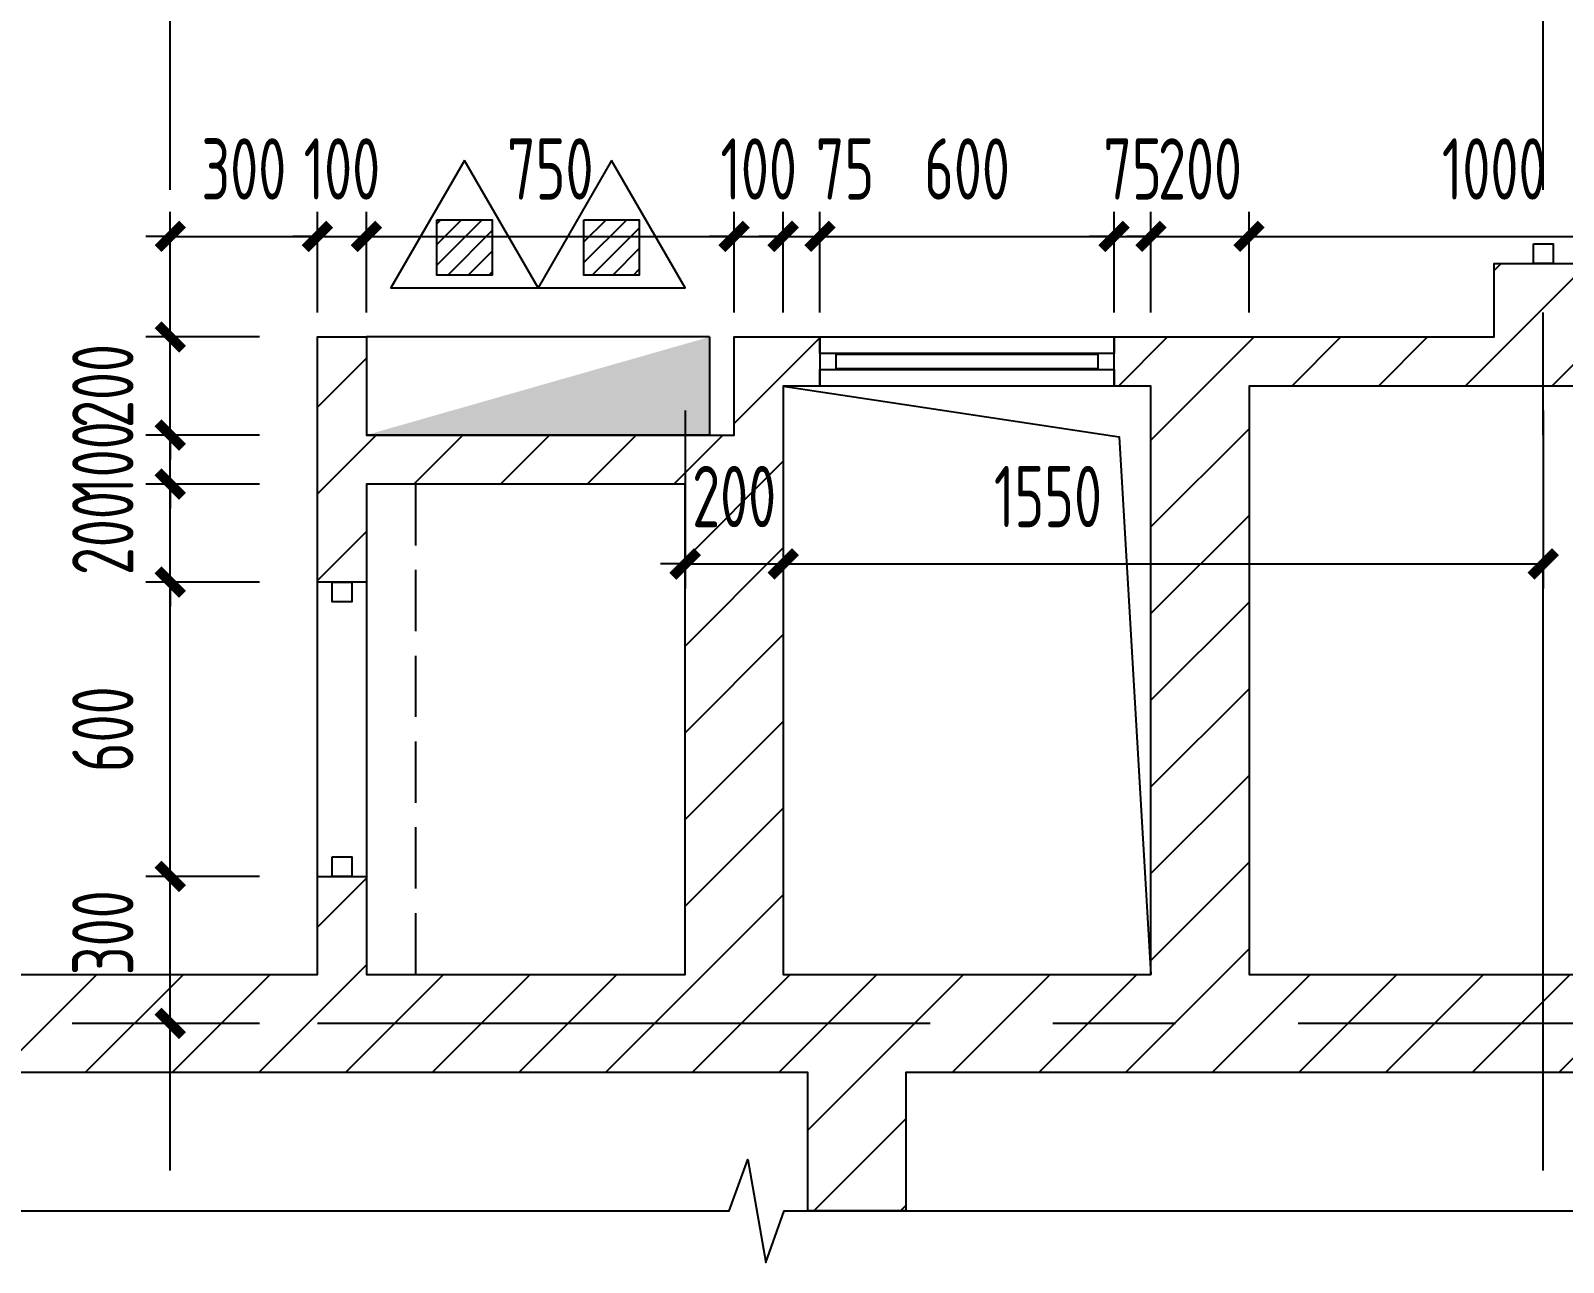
# Model space of a CAD drawing. Extents: x -678900 to 2378000, y 0 to 1840591.
# Drawn here: x -174065 to -170939, y 688420 to 690932 of the extents above; entities that cross this region are included whole.
import ezdxf

# ---------------------------------------------------------------- set-up
doc = ezdxf.new("R2010")
doc.units = 0
doc.header["$LTSCALE"] = 1000
doc.header["$MEASUREMENT"] = 0
doc.header["$PDMODE"] = 1
doc.linetypes.add('CENTER', pattern=[2, 1.25, -0.25, 0.25, -0.25])
doc.linetypes.add('DASH', pattern=[0.35, 0.25, -0.1])
doc.layers.get('0').update_dxf_attribs({"linetype": 'CONTINUOUS'})
doc.layers.get('DEFPOINTS').update_dxf_attribs({"color": 8, "linetype": 'CONTINUOUS'})
for name, color, linetype in [('AD-AXIS-AXIS', 1, 'CENTER'), ('AD-DIMS-INSD', 73, 'CONTINUOUS'), ('AD-INDX', 43, 'CONTINUOUS'), ('AE-FLOR', 151, 'CONTINUOUS'), ('AE-WALL', 255, 'CONTINUOUS'), ('AE-WALL-HACH', 15, 'CONTINUOUS'), ('AE-WIND', 11, 'CONTINUOUS'), ('C-XREF-INT', 7, 'CONTINUOUS'), ('PX-T6-01-BZC-LG$0$P-Exsh', 31, 'CONTINUOUS'), ('PX-T6-01-BZC-LG$0$P-Hydt-Boxx', 221, 'CONTINUOUS')]:
    doc.layers.add(name, color=color, linetype=linetype)
doc.layers.add('DEFPOINTS-1', color=251, linetype='CONTINUOUS', plot=False)
doc.layers.add('PX-T6-01-BZC-LG$0$P-Exsh-FHBX', color=31, linetype='CONTINUOUS', lineweight=18)
doc.styles.add('TH-STYLE3', font='TSSDENG', dxfattribs={"width": 0.7, "bigfont": 'TSSDCHN'})
doc.dimstyles.new('TH-DIM50', dxfattribs={"dimscale": 50, "dimtxt": 2.5, "dimasz": 1, "dimexe": 1, "dimexo": 1, "dimgap": 1.5, "dimtad": 1, "dimdec": 0, "dimdsep": 46, "dimtxsty": 'TH-STYLE3', "dimblk1": 'ARCHTICK', "dimblk2": 'ARCHTICK', "dimsah": 1, "dimcen": -1, "dimclrd": 256, "dimclre": 256, "dimclrt": 256, "dimazin": 0, "dimtfac": 1, "dimtdec": 0, "dimtix": 1, "dimtmove": 2, "dimatfit": 0, "dimldrblk": 'ARCHTICK', "dimfxl": 0, "dimtolj": 1, "dimtzin": 0, "dimlwd": -1, "dimlwe": -1, "dimarcsym": 0})

# ---------------------------------------------------------------- blocks, each defined once
blk = doc.blocks.new('DXMX_Viewblock_456519100913391591222')
at = {"layer": 'AE-WALL-HACH'}
h = blk.add_hatch(dxfattribs=at)
h.set_pattern_fill('普通砖', color=26, scale=50, style=0)
h.set_pattern_definition([(45, (0, 89.76), (-88.3884, 88.3884), [])])
h.paths.add_polyline_path([(13750, 7700), (13200, 7700), (13200, 7900), (13750, 7900), (13750, 10100), (11600, 10100), (11600, 7900), (12100, 7900), (12100, 7700), (11600, 7700), (11600, 7600), (11400, 7600), (11400, 7700), (9950, 7700), (9950, 7900), (10050, 7900), (10050, 8600), (11400, 8600), (11400, 13200), (8800, 13200), (8800, 7900), (8900, 7900), (8900, 7700), (8100, 7700), (8100, 7900), (8600, 7900), (8600, 10100), (6450, 10100), (6450, 7900), (7000, 7900), (7000, 7700), (6450, 7700), (6450, 6500), (6250, 6500), (6250, 8850), (6112.8, 8850), (6112.8, 8950), (6250, 8950), (6250, 10600), (6112.8, 10600), (6112.8, 10800), (6450, 10800), (6450, 10300), (8600, 10300), (8600, 13400), (11600, 13400), (11600, 10300), (13750, 10300), (13750, 10800), (14115.5, 10800), (14115.5, 10600), (13950, 10600), (13950, 8950), (14115.5, 8950), (14115.5, 8850), (13950, 8850), (13950, 6500), (13750, 6500)], flags=0)
h.paths.add_polyline_path([(11400, 7900), (11400, 8500), (10150, 8500), (10150, 7900)], flags=0)
h.paths.add_polyline_path([(7000, 4900), (6250, 4900), (6250, 5400), (6450, 5400), (6450, 5100), (9000, 5100), (9000, 5300), (9100, 5300), (9100, 5100), (9750, 5100), (9750, 6100), (9100, 6100), (9100, 5900), (9000, 5900), (9000, 6400), (9100, 6400), (9100, 6200), (9850, 6200), (9850, 6400), (10025, 6400), (10025, 6300), (9950, 6300), (9950, 5100), (10700, 5100), (10700, 6300), (10625, 6300), (10625, 6400), (11400, 6400), (11400, 6550), (11600, 6550), (11600, 6400), (12000, 6400), (12000, 5800), (11900, 5800), (11900, 6300), (10900, 6300), (10900, 5100), (11900, 5100), (11900, 5200), (12000, 5200), (12000, 5100), (13750, 5100), (13750, 5400), (13950, 5400), (13950, 4900), (13200, 4900), (13200, 4617.8), (13100, 4617.8), (13100, 4900), (10200, 4900), (10200, 4617.8), (10000, 4617.8), (10000, 4900), (7100, 4900), (7100, 4617.8), (7000, 4617.8)], flags=0)
at = {"layer": 'AE-WALL', "ltscale": 0.3, "flags": 128}
for points in [[(6450, 5100), (9000, 5100), (9000, 5300), (9100, 5300), (9100, 5100), (9750, 5100), (9750, 6100), (9100, 6100), (9100, 5900), (9000, 5900), (9000, 6400), (9100, 6400), (9100, 6200), (9850, 6200), (9850, 6400), (10025, 6400), (10025, 6300), (9950, 6300), (9950, 5100), (10700, 5100), (10700, 6300), (10625, 6300), (10625, 6400), (11400, 6400), (11400, 6550), (11600, 6550)], [(11900, 6300), (10900, 6300), (10900, 5100), (11900, 5100)], [(13100, 4900), (10200, 4900), (10200, 4617.8), (10000, 4617.8), (10000, 4900), (7100, 4900)]]:
    blk.add_lwpolyline(points, dxfattribs=at)
at = {"layer": 'AE-WIND', "ltscale": 0.3, "flags": 128}
for points in [[(10025, 6400), (10625, 6400), (10625, 6366), (10025, 6366), (10025, 6400)], [(10058, 6365), (10592, 6365), (10592, 6335), (10058, 6335), (10058, 6365)], [(10025, 6334), (10625, 6334), (10625, 6300), (10025, 6300), (10025, 6334)]]:
    blk.add_lwpolyline(points, dxfattribs=at)
at = {"layer": 'DEFPOINTS-1', "ltscale": 0.3, "flags": 128}
for points in [[(11480, 6590), (11520, 6590), (11520, 6550), (11480, 6550), (11480, 6590)], [(9030, 5900), (9070, 5900), (9070, 5860), (9030, 5860), (9030, 5900)], [(9030, 5340), (9070, 5340), (9070, 5300), (9030, 5300), (9030, 5340)]]:
    blk.add_lwpolyline(points, dxfattribs=at)
blk = doc.blocks.new('轴网')
at = {"layer": 'AD-AXIS-AXIS'}
for p, q in [((2350, -5500, 0), (2350, 4734.1, 0)), ((5150, -5500, 0), (5150, 4734.1, 0)), ((7900, -5200), (-133.8, -5200))]:
    blk.add_line(p, q, dxfattribs=at)
blk = doc.blocks.new('PX-T6-01-BZC-LG$0$MHQ')
at = {"layer": 'PX-T6-01-BZC-LG$0$P-Exsh', "ltscale": 0.7}
h = blk.add_hatch(dxfattribs=at)
h.set_pattern_fill('ANSI31', color=256, scale=25, style=0)
h.set_pattern_definition([(45, (-160019.23, -42228.324), (-28.0633, 28.0633), [])])
h.paths.add_polyline_path([(-75, 185.2), (75, 185.2), (75, 35.2), (-75, 35.2)])
for points in [[(0, 346.4), (-200, 0), (200, 0)], [(0, 346.4), (-200, 0), (200, 0)], [(0, 346.4), (-200, 0), (200, 0)], [(-75, 185.2), (75, 185.2), (75, 35.2), (-75, 35.2)]]:
    blk.add_lwpolyline(points, close=True, dxfattribs=at)
blk = doc.blocks.new('PX-T6-01-BZC-LG$0$XHS1')
at = {"layer": 'PX-T6-01-BZC-LG$0$P-Hydt-Boxx', "ltscale": 0.7}
for p, q in [((350, 200), (-350, 200)), ((-350, 200), (-350, 0)), ((350, 200), (350, 0)), ((350, 0), (-350, 0))]:
    blk.add_line(p, q, dxfattribs=at)
blk.add_solid([(350, 200), (350, 0), (-350, 0)], dxfattribs=at)
at = {"layer": 'PX-T6-01-BZC-LG$0$P-Exsh-FHBX', "ltscale": 0.7, "xscale": 0.75, "yscale": 0.75, "zscale": 0.75}
for p in [(-150, 300), (150, 300)]:
    blk.add_blockref('PX-T6-01-BZC-LG$0$MHQ', p, dxfattribs=at)
blk = doc.blocks.new('核心筒二维')
at = {"layer": 'PX-T6-01-BZC-LG$0$P-Hydt-Boxx', "ltscale": 0.7}
blk.add_blockref('PX-T6-01-BZC-LG$0$XHS1', (2950, -3800), dxfattribs=at)
blk = doc.blocks.new('_ArchTick')
at = {"color": 0, "linetype": 'ByBlock', "const_width": 0.4}
blk.add_lwpolyline([(-0.5, -0.5), (0.5, 0.5)], dxfattribs=at)
blk = doc.blocks.new('*D167')
at = {"layer": 'AD-DIMS-INSD'}
for p, q in [((-171580.3, 690357), (-171580.3, 690562.2)), ((-170580.3, 690357), (-170580.3, 690562.2)), ((-171580.3, 690512.2), (-170580.3, 690512.2))]:
    blk.add_line(p, q, dxfattribs=at)
at = {"layer": 'DEFPOINTS', "color": 0}
for p in [(-170580.3, 690512.2), (-171580.3, 690307), (-170580.3, 690307)]:
    blk.add_point(p, dxfattribs=at)
at = {"layer": 'AD-DIMS-INSD', "xscale": 50, "yscale": 50, "zscale": 50, "rotation": 180}
blk.add_blockref('_ArchTick', (-171580.3, 690512.2), dxfattribs=at)
at = {"layer": 'AD-DIMS-INSD', "xscale": 50, "yscale": 50, "zscale": 50}
blk.add_blockref('_ArchTick', (-170580.3, 690512.2), dxfattribs=at)
at = {"layer": 'AD-DIMS-INSD', "insert": (-171080.3, 690649.7), "char_height": 125, "attachment_point": 5, "style": 'TH-STYLE3'}
blk.add_mtext('\\A1;1000', dxfattribs=at)
blk = doc.blocks.new('*D168')
at = {"layer": 'AD-DIMS-INSD'}
for p, q in [((-171780.3, 690357), (-171780.3, 690562.2)), ((-171580.3, 690357), (-171580.3, 690562.2)), ((-171780.3, 690512.2), (-171830.3, 690512.2)), ((-171780.3, 690512.2), (-171580.3, 690512.2)), ((-171580.3, 690512.2), (-171530.3, 690512.2))]:
    blk.add_line(p, q, dxfattribs=at)
at = {"layer": 'DEFPOINTS', "color": 0}
for p in [(-171580.3, 690512.2), (-171780.3, 690307), (-171580.3, 690307)]:
    blk.add_point(p, dxfattribs=at)
at = {"layer": 'AD-DIMS-INSD', "xscale": 50, "yscale": 50, "zscale": 50}
blk.add_blockref('_ArchTick', (-171780.3, 690512.2), dxfattribs=at)
at = {"layer": 'AD-DIMS-INSD', "xscale": 50, "yscale": 50, "zscale": 50, "rotation": 180}
blk.add_blockref('_ArchTick', (-171580.3, 690512.2), dxfattribs=at)
at = {"layer": 'AD-DIMS-INSD', "insert": (-171680.3, 690649.7), "char_height": 125, "attachment_point": 5, "style": 'TH-STYLE3'}
blk.add_mtext('\\A1;200', dxfattribs=at)
blk = doc.blocks.new('*D169')
at = {"layer": 'AD-DIMS-INSD'}
for p, q in [((-171855.3, 690357), (-171855.3, 690562.2)), ((-171780.3, 690357), (-171780.3, 690562.2)), ((-171855.3, 690512.2), (-171905.3, 690512.2)), ((-171855.3, 690512.2), (-171780.3, 690512.2)), ((-171780.3, 690512.2), (-171730.3, 690512.2))]:
    blk.add_line(p, q, dxfattribs=at)
at = {"layer": 'DEFPOINTS', "color": 0}
for p in [(-171780.3, 690512.2), (-171855.3, 690307), (-171780.3, 690307)]:
    blk.add_point(p, dxfattribs=at)
at = {"layer": 'AD-DIMS-INSD', "xscale": 50, "yscale": 50, "zscale": 50}
blk.add_blockref('_ArchTick', (-171855.3, 690512.2), dxfattribs=at)
at = {"layer": 'AD-DIMS-INSD', "xscale": 50, "yscale": 50, "zscale": 50, "rotation": 180}
blk.add_blockref('_ArchTick', (-171780.3, 690512.2), dxfattribs=at)
at = {"layer": 'AD-DIMS-INSD', "insert": (-171817.8, 690649.7), "char_height": 125, "attachment_point": 5, "style": 'TH-STYLE3'}
blk.add_mtext('\\A1;75', dxfattribs=at)
blk = doc.blocks.new('*D170')
at = {"layer": 'AD-DIMS-INSD'}
for p, q in [((-172455.3, 690357), (-172455.3, 690562.2)), ((-171855.3, 690357), (-171855.3, 690562.2)), ((-172455.3, 690512.2), (-171855.3, 690512.2))]:
    blk.add_line(p, q, dxfattribs=at)
at = {"layer": 'DEFPOINTS', "color": 0}
for p in [(-171855.3, 690512.2), (-172455.3, 690307), (-171855.3, 690307)]:
    blk.add_point(p, dxfattribs=at)
at = {"layer": 'AD-DIMS-INSD', "xscale": 50, "yscale": 50, "zscale": 50, "rotation": 180}
blk.add_blockref('_ArchTick', (-172455.3, 690512.2), dxfattribs=at)
at = {"layer": 'AD-DIMS-INSD', "xscale": 50, "yscale": 50, "zscale": 50}
blk.add_blockref('_ArchTick', (-171855.3, 690512.2), dxfattribs=at)
at = {"layer": 'AD-DIMS-INSD', "insert": (-172155.3, 690649.7), "char_height": 125, "attachment_point": 5, "style": 'TH-STYLE3'}
blk.add_mtext('\\A1;600', dxfattribs=at)
blk = doc.blocks.new('*D171')
at = {"layer": 'AD-DIMS-INSD'}
for p, q in [((-172530.3, 690357), (-172530.3, 690562.2)), ((-172455.3, 690357), (-172455.3, 690562.2)), ((-172530.3, 690512.2), (-172580.3, 690512.2)), ((-172530.3, 690512.2), (-172455.3, 690512.2)), ((-172455.3, 690512.2), (-172405.3, 690512.2))]:
    blk.add_line(p, q, dxfattribs=at)
at = {"layer": 'DEFPOINTS', "color": 0}
for p in [(-172455.3, 690512.2), (-172530.3, 690307), (-172455.3, 690307)]:
    blk.add_point(p, dxfattribs=at)
at = {"layer": 'AD-DIMS-INSD', "xscale": 50, "yscale": 50, "zscale": 50}
blk.add_blockref('_ArchTick', (-172530.3, 690512.2), dxfattribs=at)
at = {"layer": 'AD-DIMS-INSD', "xscale": 50, "yscale": 50, "zscale": 50, "rotation": 180}
blk.add_blockref('_ArchTick', (-172455.3, 690512.2), dxfattribs=at)
at = {"layer": 'AD-DIMS-INSD', "insert": (-172404.2, 690649.7), "char_height": 125, "attachment_point": 5, "style": 'TH-STYLE3'}
blk.add_mtext('\\A1;75', dxfattribs=at)
blk = doc.blocks.new('*D178')
at = {"layer": 'AD-DIMS-INSD'}
for p, q in [((-173780.3, 690307), (-173780.3, 690357)), ((-173598.2, 690307), (-173830.3, 690307)), ((-173780.3, 690107), (-173780.3, 690307)), ((-173598.2, 690107), (-173830.3, 690107)), ((-173780.3, 690107), (-173780.3, 690057))]:
    blk.add_line(p, q, dxfattribs=at)
at = {"layer": 'DEFPOINTS', "color": 0}
for p in [(-173780.3, 690307), (-173548.2, 690307), (-173548.2, 690107)]:
    blk.add_point(p, dxfattribs=at)
at = {"layer": 'AD-DIMS-INSD', "xscale": 50, "yscale": 50, "zscale": 50}
for p, rotation in [((-173780.3, 690307), 270), ((-173780.3, 690107), 90)]:
    blk.add_blockref('_ArchTick', p, dxfattribs=dict(at, rotation=rotation))
at = {"layer": 'AD-DIMS-INSD', "insert": (-173917.8, 690207), "char_height": 125, "attachment_point": 5, "rotation": 90, "style": 'TH-STYLE3'}
blk.add_mtext('\\A1;200', dxfattribs=at)
blk = doc.blocks.new('*D179')
at = {"layer": 'AD-DIMS-INSD'}
for p, q in [((-173780.3, 690107), (-173780.3, 690157)), ((-173598.2, 690107), (-173830.3, 690107)), ((-173780.3, 690007), (-173780.3, 690107)), ((-173598.2, 690007), (-173830.3, 690007)), ((-173780.3, 690007), (-173780.3, 689957))]:
    blk.add_line(p, q, dxfattribs=at)
at = {"layer": 'DEFPOINTS', "color": 0}
for p in [(-173780.3, 690107), (-173548.2, 690107), (-173548.2, 690007)]:
    blk.add_point(p, dxfattribs=at)
at = {"layer": 'AD-DIMS-INSD', "xscale": 50, "yscale": 50, "zscale": 50}
for p, rotation in [((-173780.3, 690107), 270), ((-173780.3, 690007), 90)]:
    blk.add_blockref('_ArchTick', p, dxfattribs=dict(at, rotation=rotation))
at = {"layer": 'AD-DIMS-INSD', "insert": (-173917.8, 690057), "char_height": 125, "attachment_point": 5, "rotation": 90, "style": 'TH-STYLE3'}
blk.add_mtext('\\A1;100', dxfattribs=at)
blk = doc.blocks.new('*D180')
at = {"layer": 'AD-DIMS-INSD'}
for p, q in [((-173780.3, 690007), (-173780.3, 690057)), ((-173598.2, 690007), (-173830.3, 690007)), ((-173780.3, 689807), (-173780.3, 690007)), ((-173598.2, 689807), (-173830.3, 689807)), ((-173780.3, 689807), (-173780.3, 689757))]:
    blk.add_line(p, q, dxfattribs=at)
at = {"layer": 'DEFPOINTS', "color": 0}
for p in [(-173780.3, 690007), (-173548.2, 690007), (-173548.2, 689807)]:
    blk.add_point(p, dxfattribs=at)
at = {"layer": 'AD-DIMS-INSD', "xscale": 50, "yscale": 50, "zscale": 50}
for p, rotation in [((-173780.3, 690007), 270), ((-173780.3, 689807), 90)]:
    blk.add_blockref('_ArchTick', p, dxfattribs=dict(at, rotation=rotation))
at = {"layer": 'AD-DIMS-INSD', "insert": (-173917.8, 689907), "char_height": 125, "attachment_point": 5, "rotation": 90, "style": 'TH-STYLE3'}
blk.add_mtext('\\A1;200', dxfattribs=at)
blk = doc.blocks.new('*D181')
at = {"layer": 'AD-DIMS-INSD'}
for p, q in [((-173598.2, 689807), (-173830.3, 689807)), ((-173780.3, 689207), (-173780.3, 689807)), ((-173598.2, 689207), (-173830.3, 689207))]:
    blk.add_line(p, q, dxfattribs=at)
at = {"layer": 'DEFPOINTS', "color": 0}
for p in [(-173780.3, 689807), (-173548.2, 689807), (-173548.2, 689207)]:
    blk.add_point(p, dxfattribs=at)
at = {"layer": 'AD-DIMS-INSD', "xscale": 50, "yscale": 50, "zscale": 50}
for p, rotation in [((-173780.3, 689807), 90), ((-173780.3, 689207), 270)]:
    blk.add_blockref('_ArchTick', p, dxfattribs=dict(at, rotation=rotation))
at = {"layer": 'AD-DIMS-INSD', "insert": (-173917.8, 689507), "char_height": 125, "attachment_point": 5, "rotation": 90, "style": 'TH-STYLE3'}
blk.add_mtext('\\A1;600', dxfattribs=at)
blk = doc.blocks.new('*D182')
at = {"layer": 'AD-DIMS-INSD'}
for p, q in [((-173598.2, 689207), (-173830.3, 689207)), ((-173780.3, 688907), (-173780.3, 689207)), ((-173598.2, 688907), (-173830.3, 688907))]:
    blk.add_line(p, q, dxfattribs=at)
at = {"layer": 'DEFPOINTS', "color": 0}
for p in [(-173780.3, 689207), (-173548.2, 689207), (-173548.2, 688907)]:
    blk.add_point(p, dxfattribs=at)
at = {"layer": 'AD-DIMS-INSD', "xscale": 50, "yscale": 50, "zscale": 50}
for p, rotation in [((-173780.3, 689207), 90), ((-173780.3, 688907), 270)]:
    blk.add_blockref('_ArchTick', p, dxfattribs=dict(at, rotation=rotation))
at = {"layer": 'AD-DIMS-INSD', "insert": (-173917.8, 689092.1), "char_height": 125, "attachment_point": 5, "rotation": 90, "style": 'TH-STYLE3'}
blk.add_mtext('\\A1;300', dxfattribs=at)
blk = doc.blocks.new('*D212')
at = {"layer": 'AD-DIMS-INSD'}
for p, q in [((-173780.3, 690357), (-173780.3, 690562.2)), ((-173480.3, 690357), (-173480.3, 690562.2)), ((-173780.3, 690512.2), (-173830.3, 690512.2)), ((-173780.3, 690512.2), (-173480.3, 690512.2)), ((-173480.3, 690512.2), (-173430.3, 690512.2))]:
    blk.add_line(p, q, dxfattribs=at)
at = {"layer": 'DEFPOINTS', "color": 0}
for p in [(-173480.3, 690512.2), (-173780.3, 690307), (-173480.3, 690307)]:
    blk.add_point(p, dxfattribs=at)
at = {"layer": 'AD-DIMS-INSD', "xscale": 50, "yscale": 50, "zscale": 50}
blk.add_blockref('_ArchTick', (-173780.3, 690512.2), dxfattribs=at)
at = {"layer": 'AD-DIMS-INSD', "xscale": 50, "yscale": 50, "zscale": 50, "rotation": 180}
blk.add_blockref('_ArchTick', (-173480.3, 690512.2), dxfattribs=at)
at = {"layer": 'AD-DIMS-INSD', "insert": (-173630.3, 690649.7), "char_height": 125, "attachment_point": 5, "style": 'TH-STYLE3'}
blk.add_mtext('\\A1;300', dxfattribs=at)
blk = doc.blocks.new('*D208')
at = {"layer": 'AD-DIMS-INSD'}
for p, q in [((-173480.3, 690357), (-173480.3, 690562.2)), ((-173380.3, 690357), (-173380.3, 690562.2)), ((-173480.3, 690512.2), (-173530.3, 690512.2)), ((-173480.3, 690512.2), (-173380.3, 690512.2)), ((-173380.3, 690512.2), (-173330.3, 690512.2))]:
    blk.add_line(p, q, dxfattribs=at)
at = {"layer": 'DEFPOINTS', "color": 0}
for p in [(-173380.3, 690512.2), (-173480.3, 690307), (-173380.3, 690307)]:
    blk.add_point(p, dxfattribs=at)
at = {"layer": 'AD-DIMS-INSD', "xscale": 50, "yscale": 50, "zscale": 50}
blk.add_blockref('_ArchTick', (-173480.3, 690512.2), dxfattribs=at)
at = {"layer": 'AD-DIMS-INSD', "xscale": 50, "yscale": 50, "zscale": 50, "rotation": 180}
blk.add_blockref('_ArchTick', (-173380.3, 690512.2), dxfattribs=at)
at = {"layer": 'AD-DIMS-INSD', "insert": (-173430.3, 690649.7), "char_height": 125, "attachment_point": 5, "style": 'TH-STYLE3'}
blk.add_mtext('\\A1;100', dxfattribs=at)
blk = doc.blocks.new('*D209')
at = {"layer": 'AD-DIMS-INSD'}
for p, q in [((-173380.3, 690357), (-173380.3, 690562.2)), ((-172630.3, 690357), (-172630.3, 690562.2)), ((-173380.3, 690512.2), (-172630.3, 690512.2))]:
    blk.add_line(p, q, dxfattribs=at)
at = {"layer": 'DEFPOINTS', "color": 0}
for p in [(-172630.3, 690512.2), (-173380.3, 690307), (-172630.3, 690307)]:
    blk.add_point(p, dxfattribs=at)
at = {"layer": 'AD-DIMS-INSD', "xscale": 50, "yscale": 50, "zscale": 50, "rotation": 180}
blk.add_blockref('_ArchTick', (-173380.3, 690512.2), dxfattribs=at)
at = {"layer": 'AD-DIMS-INSD', "xscale": 50, "yscale": 50, "zscale": 50}
blk.add_blockref('_ArchTick', (-172630.3, 690512.2), dxfattribs=at)
at = {"layer": 'AD-DIMS-INSD', "insert": (-173005.3, 690649.7), "char_height": 125, "attachment_point": 5, "style": 'TH-STYLE3'}
blk.add_mtext('\\A1;750', dxfattribs=at)
blk = doc.blocks.new('*D210')
at = {"layer": 'AD-DIMS-INSD'}
for p, q in [((-172530.3, 690157), (-172530.3, 689794.1)), ((-170980.3, 690157), (-170980.3, 689794.1)), ((-172530.3, 689844.1), (-170980.3, 689844.1))]:
    blk.add_line(p, q, dxfattribs=at)
at = {"layer": 'DEFPOINTS', "color": 0}
for p in [(-172530.3, 690207), (-170980.3, 690207), (-170980.3, 689844.1)]:
    blk.add_point(p, dxfattribs=at)
at = {"layer": 'AD-DIMS-INSD', "xscale": 50, "yscale": 50, "zscale": 50, "rotation": 180}
blk.add_blockref('_ArchTick', (-172530.3, 689844.1), dxfattribs=at)
at = {"layer": 'AD-DIMS-INSD', "xscale": 50, "yscale": 50, "zscale": 50}
blk.add_blockref('_ArchTick', (-170980.3, 689844.1), dxfattribs=at)
at = {"layer": 'AD-DIMS-INSD', "insert": (-171990.3, 689981.6), "char_height": 125, "attachment_point": 5, "style": 'TH-STYLE3'}
blk.add_mtext('\\A1;1550', dxfattribs=at)
blk = doc.blocks.new('*D211')
at = {"layer": 'AD-DIMS-INSD'}
for p, q in [((-172730.3, 690157), (-172730.3, 689794.1)), ((-172530.3, 690157), (-172530.3, 689794.1)), ((-172730.3, 689844.1), (-172780.3, 689844.1)), ((-172730.3, 689844.1), (-172530.3, 689844.1)), ((-172530.3, 689844.1), (-172480.3, 689844.1))]:
    blk.add_line(p, q, dxfattribs=at)
at = {"layer": 'DEFPOINTS', "color": 0}
for p in [(-172730.3, 690207), (-172530.3, 690207), (-172530.3, 689844.1)]:
    blk.add_point(p, dxfattribs=at)
at = {"layer": 'AD-DIMS-INSD', "xscale": 50, "yscale": 50, "zscale": 50}
blk.add_blockref('_ArchTick', (-172730.3, 689844.1), dxfattribs=at)
at = {"layer": 'AD-DIMS-INSD', "xscale": 50, "yscale": 50, "zscale": 50, "rotation": 180}
blk.add_blockref('_ArchTick', (-172530.3, 689844.1), dxfattribs=at)
at = {"layer": 'AD-DIMS-INSD', "insert": (-172630.3, 689981.6), "char_height": 125, "attachment_point": 5, "style": 'TH-STYLE3'}
blk.add_mtext('\\A1;200', dxfattribs=at)
blk = doc.blocks.new('*D222')
at = {"layer": 'AD-DIMS-INSD'}
for p, q in [((-172630.3, 690357), (-172630.3, 690562.2)), ((-172530.3, 690357), (-172530.3, 690562.2)), ((-172630.3, 690512.2), (-172680.3, 690512.2)), ((-172630.3, 690512.2), (-172530.3, 690512.2)), ((-172530.3, 690512.2), (-172480.3, 690512.2))]:
    blk.add_line(p, q, dxfattribs=at)
at = {"layer": 'DEFPOINTS', "color": 0}
for p in [(-172530.3, 690512.2), (-172630.3, 690307), (-172530.3, 690307)]:
    blk.add_point(p, dxfattribs=at)
at = {"layer": 'AD-DIMS-INSD', "xscale": 50, "yscale": 50, "zscale": 50}
blk.add_blockref('_ArchTick', (-172630.3, 690512.2), dxfattribs=at)
at = {"layer": 'AD-DIMS-INSD', "xscale": 50, "yscale": 50, "zscale": 50, "rotation": 180}
blk.add_blockref('_ArchTick', (-172530.3, 690512.2), dxfattribs=at)
at = {"layer": 'AD-DIMS-INSD', "insert": (-172580.3, 690649.7), "char_height": 125, "attachment_point": 5, "style": 'TH-STYLE3'}
blk.add_mtext('\\A1;100', dxfattribs=at)

msp = doc.modelspace()

# ---------------------------------------------------------------- block references
msp.add_blockref('DXMX_Viewblock_456519100913391591222', (-182480.3, 683907))

# ---------------------------------------------------------------- next in the draw order: linework, layer by layer
at = {"layer": 'AD-INDX'}
msp.add_lwpolyline([(-176374.9, 688524.8), (-172640.7, 688524.8), (-172602.5, 688629.8), (-172565.4, 688419.8), (-172528.2, 688524.8), (-168364.7, 688524.8)], dxfattribs=at)
at = {"layer": 'AE-FLOR'}
for points in [[(-172530.3, 690207), (-171845.1, 690103.3), (-171780.3, 689007)], [(-173480.3, 689207), (-173480.3, 689807)], [(-173380.3, 689807), (-173380.3, 689207)]]:
    msp.add_lwpolyline(points, dxfattribs=at)
at = {"layer": 'AE-FLOR', "linetype": 'DASH', "ltscale": 0.5}
msp.add_lwpolyline([(-173280.3, 690007), (-173280.3, 689007)], dxfattribs=at)

# ---------------------------------------------------------------- next in the draw order: block references
at = {"layer": 'C-XREF-INT'}
for name, p in [('轴网', (-176130.3, 694107)), ('核心筒二维', (-175980.3, 693907))]:
    msp.add_blockref(name, p, dxfattribs=at)

# ---------------------------------------------------------------- next in the draw order: dimensions: what is measured, and where the dimension line sits
at = {"layer": 'AD-DIMS-INSD'}
for p1, p2, distance, picture, middle in [((-173780.3, 690307), (-173480.3, 690307), 205.2, '*D212', (-173630.3, 690649.7)), ((-173480.3, 690307), (-173380.3, 690307), 205.2, '*D208', (-173430.3, 690649.7)), ((-173380.3, 690307), (-172630.3, 690307), 205.2, '*D209', (-173005.3, 690649.7)), ((-172630.3, 690307), (-172530.3, 690307), 205.2, '*D222', (-172580.3, 690649.7)), ((-172455.3, 690307), (-171855.3, 690307), 205.2, '*D170', (-172155.3, 690649.7)), ((-171855.3, 690307), (-171780.3, 690307), 205.2, '*D169', (-171817.8, 690649.7)), ((-171780.3, 690307), (-171580.3, 690307), 205.2, '*D168', (-171680.3, 690649.7)), ((-171580.3, 690307), (-170580.3, 690307), 205.2, '*D167', (-171080.3, 690649.7)), ((-173548.2, 690107, 0), (-173548.2, 690307, 0), 232, '*D178', (-173917.8, 690207, 0)), ((-173548.2, 690007, 0), (-173548.2, 690107, 0), 232, '*D179', (-173917.8, 690057, 0)), ((-172730.3, 690207), (-172530.3, 690207), -362.9, '*D211', (-172630.3, 689981.6)), ((-173548.2, 689807, 0), (-173548.2, 690007, 0), 232, '*D180', (-173917.8, 689907, 0)), ((-173548.2, 689207, 0), (-173548.2, 689807, 0), 232, '*D181', (-173917.8, 689507, 0))]:
    dim = msp.add_aligned_dim(p1=p1, p2=p2, distance=distance, dimstyle='TH-DIM50', dxfattribs=at)
    dim.commit()
    dim.dimension.update_dxf_attribs({"geometry": picture, "text_midpoint": middle})
for base, p1, p2, angle, picture, middle in [((-172455.3, 690512.2), (-172530.3, 690307), (-172455.3, 690307), 0, '*D171', (-172404.2, 690649.7)), ((-170980.3, 689844.1), (-172530.3, 690207), (-170980.3, 690207), 0, '*D210', (-171990.3, 689981.6)), ((-173780.3, 689207, 0), (-173548.2, 688907, 0), (-173548.2, 689207, 0), 90, '*D182', (-173917.8, 689092.1, 0))]:
    dim = msp.add_linear_dim(base=base, p1=p1, p2=p2, angle=angle, dimstyle='TH-DIM50', dxfattribs=at)
    dim.commit()
    dim.dimension.update_dxf_attribs({"geometry": picture, "text_midpoint": middle, "dimtype": 161})

doc.saveas('drawing.dxf')
